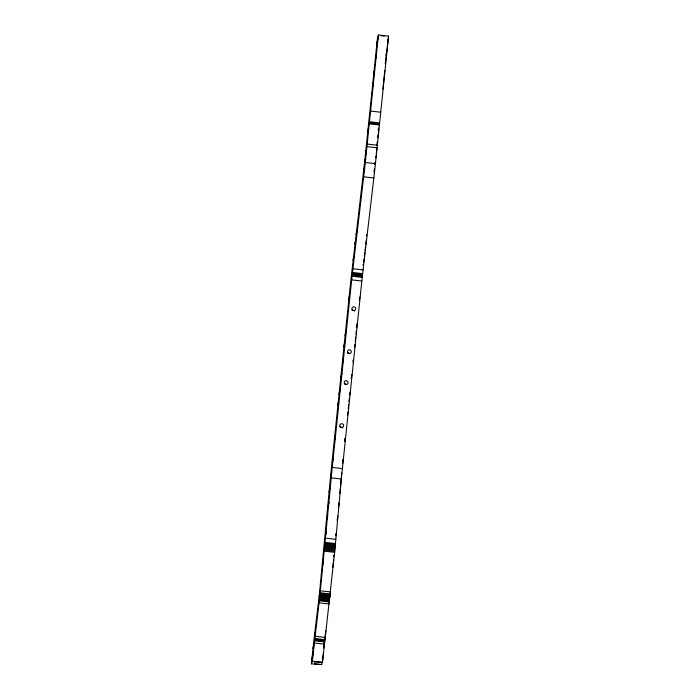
<?xml version="1.0" encoding="UTF-8"?>
<svg xmlns="http://www.w3.org/2000/svg" width="700" height="700" viewBox="0 0 700 700"><rect width="100%" height="100%" fill="white"/><g stroke="black" fill="none" stroke-linecap="round" stroke-linejoin="round"><path stroke-width="1.05" d="M378.262 130.174L378.516 127.942M374.561 169.094L374.15 172.918M366.441 235.532L366.502 234.797M338.45 506.774L338.957 502.959L338.459 507.57M351.391 377.562L351.339 378.84L351.592 377.527M337.741 517.317L337.811 516.031M339.824 493.474L340.305 488.066M340.506 485.905L341.084 479.421M341.276 477.26L341.67 472.938M321.72 664.597L311.43 663.845L312.349 661.185L320.171 592.778L331.231 477.855A49.945 2.354 -83.5 0 1 332.255 467.425L352.056 276.203L363.676 176.846A39.322 1.855 -83.5 0 0 365.295 162.487L378.42 35L388.57 36.155L375.445 163.643A39.322 1.855 -83.5 0 1 373.826 178.001L362.206 277.349L342.405 468.58A49.945 2.354 -83.5 0 0 341.381 479.01L334.626 552.326L322.499 662.34L315.105 661.92L314.466 663.775L321.72 664.597L321.921 662.629M368.436 129.246L368.489 127.96L368.06 131.801L368.419 129.491M378.586 130.401L378.656 129.115L378.473 129.972M344.741 440.204L344.951 438.428M345.126 438.672L344.75 441.516M333.515 556.92L333.681 555.258M311.43 663.845L313.504 643.808A19.731 0.927 -83.5 0 1 313.828 640.754L313.889 640.246A19.731 0.927 -83.5 0 1 314.186 637.683L318.649 600.793A23.485 1.111 -83.5 0 0 319.471 593.39L330.75 474.46L350.717 281.496L364.56 162.514A23.66 1.12 -83.5 0 0 364.919 159.25L377.501 37.66L378.42 35M322.324 658.7L322.534 656.74M347.576 415.301L347.9 412.134M348.224 408.975L348.661 404.766M348.994 401.608L349.317 398.44M349.641 395.281L349.974 392.123M354.567 347.707L354.891 344.549M355.224 341.39L355.661 337.172M355.985 334.014L356.309 330.855M356.641 327.688L357.079 323.479M322.359 662.742L323.374 652.916M324.844 639.371L325.754 630.56M332.859 567.464L333.637 559.913M386.033 55.414L386.251 53.288M387.467 41.597L387.686 39.48M376.924 144.944L377.239 141.873M377.668 137.769L377.983 134.689M382.874 89.206L384.816 70.446M375.874 157.789L376.084 155.811M376.285 153.843L376.793 148.899L376.39 150.071M351.741 376.346L351.759 374.596M378.569 130.646L378.359 132.291M375.305 162.111L374.946 164.421L375.121 162.146M337.409 518.394L337.26 520.608L337.619 518.499M374.141 171.351L374.456 169.111M342.65 461.983L343.035 459.489L342.659 463.54M336.026 533.864L335.886 535.894L336.21 533.829M329.761 596.146L329.429 598.211L329.604 595.928M363.65 262.246L364.026 259.079M364.394 255.902L364.77 252.735M365.015 250.626L365.514 246.4M365.759 244.291L366.257 240.065M353.141 362.696L353.36 359.984L353.132 360.99M323.733 648.095L324.039 644.35L323.75 645.724M359.459 300.125L359.713 297.115L359.45 298.384M366.695 234.868L366.459 236.127M345.783 331.459L345.257 336.096L345.791 331.459M341.224 377.641L341.714 373.047L341.189 377.685M334.547 440.554L335.037 435.969L334.521 440.606M328.309 506.415L328.808 501.804L328.283 506.441M388.57 36.155L385.236 63.945M374.229 71.575L373.704 76.212L374.238 71.575M364.376 167.711L363.86 172.349L364.394 167.711M339.238 394.38L339.762 389.743L339.22 394.38M338.572 401.118L338.047 405.746L338.581 401.109M330.584 477.942L331.021 474.11L330.575 477.942M381.185 35.735L384.291 36.085M370.545 111.064L380.695 112.219M369.451 121.747L379.601 122.903M369.346 122.815L379.496 123.97M369.241 123.874L379.391 125.029M367.194 144.069L377.344 145.224M366.94 146.615L377.09 147.77M365.295 162.487L375.445 163.643M363.676 176.846L373.826 178.001M352.896 268.739L363.046 269.894M352.467 272.466L362.618 273.621M352.363 273.402L362.512 274.558M352.257 274.339L362.408 275.494M352.161 275.266L362.311 276.421M352.056 276.203L362.206 277.349M351.662 279.886L361.812 281.041M332.255 467.425L342.405 468.58M331.231 477.855L341.381 479.01M325.736 538.178L335.886 539.332M325.342 542.413L335.493 543.567M325.238 543.489L335.387 544.635M325.132 544.565L335.283 545.72M325.027 545.659L335.178 546.805M324.922 546.753L335.072 547.899M324.809 547.846L334.959 549.001M324.704 548.949L334.854 550.104M324.59 550.06L334.74 551.215M324.476 551.171L334.626 552.326M320.381 590.791L330.531 591.946M320.171 592.778L330.321 593.933M320.066 593.775L330.216 594.93M319.953 594.781L330.102 595.936M319.848 595.788L329.989 596.942M319.734 596.794L329.884 597.949M319.62 597.8L329.77 598.955M319.498 598.806L329.648 599.961M319.384 599.812L329.534 600.968M319.27 600.819L329.42 601.974M319.025 602.822L329.175 603.969M314.983 636.282L325.132 637.429M314.72 638.514L324.87 639.669M314.65 639.074L324.8 640.229M314.589 639.634L324.739 640.789M314.527 640.194L324.678 641.349M314.466 640.754L324.616 641.909M314.23 642.976L324.38 644.131M312.349 661.185L322.499 662.34M362.871 264.547L363.283 265.414M329.49 595.761A23.485 1.111 -83.5 0 1 329.359 596.995M323.759 643.947A19.731 0.927 -83.5 0 1 323.864 642.933M347.463 353.176A1.934 1.89 19 0 1 349.746 353.745M344.741 383.959A1.934 1.89 19 0 1 346.544 384.659M351.908 310.205A1.934 1.89 19 0 1 354.463 311.194M339.806 427.123A1.934 1.89 19 0 1 342.361 428.111M353.246 260.199L353.692 256.567L353.246 260.199M355.119 244.16L355.574 240.529L355.119 244.16M356.283 234.719L356.825 230.335L356.283 234.719M327.101 519.199L327.626 514.85L327.101 519.199M313.197 648.646L313.889 643.195L313.197 648.646M314.562 636.676L315.114 632.38L314.562 636.676M311.876 660.931L311.902 661.762L313.075 651.613L311.876 660.931M319.27 596.741L319.716 593.215L319.27 596.741M322.446 565.924L322.998 561.663L322.446 565.924M325.727 534.424L326.165 530.898L325.727 534.424M329.271 492.091L329.735 488.6L329.271 492.091M332.351 462.595L332.911 458.377L332.351 462.595M342.65 363.046L343.201 358.794L342.65 363.046M344.067 347.095L344.619 342.834L344.067 347.095M349.002 300.178L349.536 295.925L349.002 300.178M364.787 162.96L365.234 159.434L364.787 162.96M365.601 155.024L366.152 150.763L365.601 155.024M372.514 87.211L373.065 82.95L372.514 87.211M375.463 59.692L376.005 55.44L375.463 59.692M376.757 46.27L376.784 47.093L377.965 36.951L376.757 46.27M344.671 383.766A1.934 1.89 19 0 0 347.979 383.285A1.934 1.89 19 0 0 345.861 380.713A1.934 1.89 19 0 0 344.671 383.766M347.874 352.844A1.934 1.89 19 0 0 351.172 352.363A1.934 1.89 19 0 0 349.064 349.79A1.934 1.89 19 0 0 347.874 352.844M352.319 309.873A1.934 1.89 19 0 0 355.626 309.391A1.934 1.89 19 0 0 353.509 306.819A1.934 1.89 19 0 0 352.319 309.873M340.217 426.79A1.934 1.89 19 0 0 343.525 426.309A1.934 1.89 19 0 0 341.408 423.736A1.934 1.89 19 0 0 340.217 426.79"/></g></svg>
